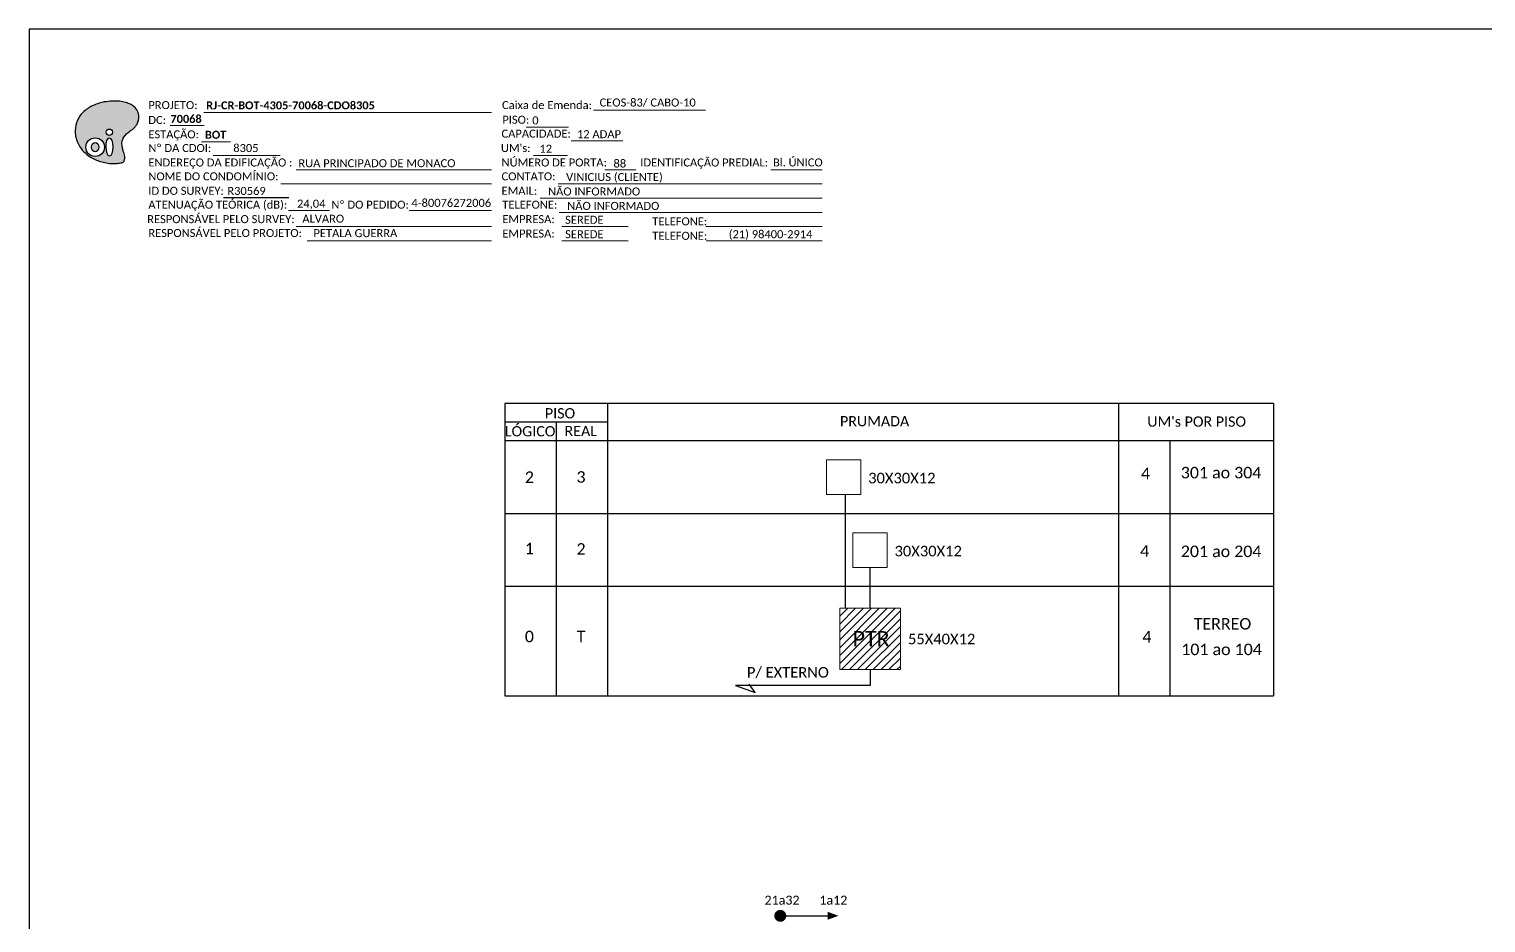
# Model space of a CAD drawing. Extents: x -4 to 837, y 1 to 595.
# Drawn here: x -3.8 to 322.6, y 394.9 to 595.3 of the extents above; entities that cross this region are included whole.
import ezdxf
from ezdxf.enums import TextEntityAlignment as Align

# ---------------------------------------------------------------- set-up
doc = ezdxf.new("R2010")
doc.units = 0
doc.layers.add('SETA', color=7, linetype='Continuous')
doc.styles.add('WMF-Calibri0', font='calibri.ttf')
doc.styles.add('WMF-Calibri1', font='calibrib.ttf')

# ---------------------------------------------------------------- blocks, each defined once
blk = doc.blocks.new('OI')
h = blk.add_hatch(color=40)
edge = h.paths.add_edge_path()
edge.add_spline(control_points=[(4.35, -0.67), (3.92, -0.99), (3.26, -1.5), (2.81, -2.59), (2.9, -3.5), (3.06, -4.27), (3.31, -4.85), (3.37, -5.39), (3.4, -5.88), (3.2, -6.4), (2.54, -6.61), (1.65, -6.63), (0.55, -6.67), (-0.56, -6.42), (-1.61, -6.14), (-2.77, -5.61), (-3.92, -4.77), (-4.89, -3.7), (-5.34, -2.65), (-5.6, -1.94), (-5.85, -0.96), (-5.71, 0.47), (-5.1, 2.02), (-4.14, 3.02), (-3.3, 3.61), (-2.37, 4.16), (-1.36, 4.44), (-0.56, 4.7), (0.79, 4.85), (2.24, 4.97), (3.79, 4.57), (4.67, 4.21), (5.44, 3.65), (5.76, 2.99), (6.03, 2.21), (6.01, 1.46), (5.72, 0.64), (5.31, 0.08), (4.88, -0.38), (4.51, -0.55), (4.35, -0.67)], knot_values=[0, 0, 0, 0, 1.60434, 2.417191, 3.427595, 4.282808, 4.776746, 5.304182, 5.888771, 6.258406, 6.858137, 7.79129, 8.986195, 10.124242, 11.187857, 12.242908, 13.953784, 15.414161, 16.515391, 17.349188, 17.675853, 19.552021, 21.515531, 22.568638, 23.63245, 24.621084, 25.782718, 26.745347, 27.142653, 29.870543, 31.004649, 31.921532, 32.709589, 33.801391, 34.042471, 35.192333, 35.971461, 36.628871, 37.254359, 37.836911, 37.836911, 37.836911, 37.836911], degree=3, periodic=0)
h.paths.add_polyline_path([(1.13, -0.87, -1), (-0.04, -0.87, -1)], flags=16)
edge = h.paths.add_edge_path(flags=16)
edge.add_ellipse((0.56, -3.59), major_axis=(-0.02, 1.71), ratio=0.361305, start_angle=0, end_angle=360)
h.paths.add_polyline_path([(-0.36, -3.62, -1), (-3.8, -3.62, -1)], flags=16)
edge = h.paths.add_edge_path(flags=0)
edge.add_ellipse((-2.08, -3.62), major_axis=(0, 0.885), ratio=0.758294, start_angle=0, end_angle=360)
at = {"color": 40}
for centre, radius in [((-2.08, -3.62), 1.72), ((0.54, -0.87), 0.587)]:
    blk.add_circle(centre, radius, dxfattribs=at)
blk.add_ellipse((0.56, -3.59), major_axis=(-0.02, 1.71), ratio=0.361305, dxfattribs=at)
blk.add_ellipse((-2.08, -3.62), major_axis=(0, 0.885), ratio=0.758294, start_param=-3.141592653589792, end_param=3.141592653589792, dxfattribs=at)
at = {"color": 40, "start_tangent": (-0.800898, -0.598801), "end_tangent": (-0.800898, -0.598801)}
blk.add_spline([(4.35, -0.67), (3.2, -1.78), (2.9, -2.54), (2.92, -3.55), (3.12, -4.38), (3.28, -4.85), (3.37, -5.37), (3.35, -5.95), (3.2, -6.29), (2.66, -6.55), (1.73, -6.63), (0.54, -6.62), (-0.58, -6.41), (-1.6, -6.11), (-2.56, -5.67), (-3.95, -4.67), (-4.89, -3.56), (-5.37, -2.56), (-5.64, -1.78), (-5.72, -1.46), (-5.63, 0.42), (-4.84, 2.22), (-4.13, 2.99), (-3.27, 3.62), (-2.4, 4.09), (-1.3, 4.47), (-0.37, 4.72), (0.02, 4.77), (2.75, 4.8), (3.85, 4.53), (4.69, 4.16), (5.31, 3.68), (5.85, 2.73), (5.93, 2.5), (5.94, 1.35), (5.67, 0.62), (5.29, 0.08), (4.84, -0.36), (4.35, -0.67)], degree=3, dxfattribs=at)

msp = doc.modelspace()

# ---------------------------------------------------------------- hatches: boundary and pattern name
h = msp.add_hatch()
h.set_pattern_fill('ANSI31', color=1, scale=10, style=0)
h.set_pattern_definition([(45, (-433.7957, 67.6916), (-0.8838835, 0.8838835), [])])
h.paths.add_polyline_path([(177.82, 451.66), (191.39, 451.66), (191.39, 465.41), (177.82, 465.41)])
h.paths.add_polyline_path([(179.83, 456.01), (189.91, 456.01), (189.91, 461.16), (179.83, 461.16)], flags=24)

# ---------------------------------------------------------------- linework, layer by layer
for p, q in [((837.17, 595.26), (-3.83, 595.26)), ((-3.83, 595.26), (-3.83, 1.26))]:
    msp.add_line(p, q)
at = {"color": 3}
for p, q in [((179.1, 465.41), (179.1, 490.91)), ((184.6, 465.41), (184.6, 474.54))]:
    msp.add_line(p, q, dxfattribs=at)
at = {"color": 7, "lineweight": 0}
for points in [[(35.28, 576.58), (99.75, 576.58)], [(122.59, 577.07), (147.72, 577.07)], [(27.8, 573.66), (35.36, 573.66)], [(107.55, 573.3), (117.03, 573.3)], [(34.76, 570.02), (41.31, 570.02)], [(117.59, 570.19), (129.21, 570.19)], [(37.42, 566.95), (52.38, 566.95)], [(109.15, 566.95), (116.82, 566.95)], [(55.99, 563.71), (99.75, 563.71)], [(125.18, 563.71), (132.12, 563.71)], [(162.35, 563.71), (173.85, 563.71)], [(52.58, 560.6), (99.75, 560.6)], [(114.71, 560.6), (173.87, 560.6)], [(110.67, 557.36), (173.87, 557.36)], [(54.28, 554.57), (63.46, 554.57)], [(81.34, 554.57), (99.77, 554.57)], [(114.96, 554.13), (173.87, 554.13)], [(55.99, 551.02), (99.75, 551.02)], [(115.56, 551.02), (130.36, 551.02)], [(147.81, 551.02), (173.87, 551.02)], [(58.48, 547.78), (99.75, 547.78)], [(115.56, 547.78), (130.36, 547.78)], [(147.84, 547.78), (173.87, 547.78)]]:
    msp.add_lwpolyline(points, dxfattribs=at)
at = {"color": 7}
msp.add_lwpolyline([(39.74, 557.54), (54.35, 557.54)], dxfattribs=at)
at = {"color": 0}
for points in [[(274.98, 511.29), (102.72, 511.29)], [(125.87, 507.17), (102.72, 507.17)]]:
    msp.add_lwpolyline(points, dxfattribs=at)
for points in [[(102.72, 511.29), (102.72, 445.77)], [(125.87, 445.77), (125.87, 511.29)], [(240.26, 511.29), (240.26, 445.77)], [(274.98, 511.29), (274.98, 445.77)], [(114.29, 507.17), (114.29, 445.77)], [(102.72, 503.06), (274.98, 503.06)], [(251.83, 445.77), (251.83, 503.06)], [(102.72, 486.69), (274.98, 486.69)], [(102.72, 470.34), (274.98, 470.34)], [(102.72, 445.77), (274.98, 445.77)]]:
    msp.add_lwpolyline(points)
at = {"lineweight": 0}
for points in [[(182.52, 498.68), (174.86, 498.68), (174.86, 490.91), (182.52, 490.91)], [(188.42, 482.31), (180.76, 482.31), (180.76, 474.54), (188.42, 474.54)]]:
    msp.add_lwpolyline(points, close=True, dxfattribs=at)
at = {"color": 1, "lineweight": 0}
msp.add_lwpolyline([(177.82, 465.41), (191.39, 465.41), (191.39, 451.66), (177.82, 451.66)], close=True, dxfattribs=at)
at = {"color": 1}
for points in [[(184.61, 451.66), (184.61, 448.13), (154.47, 448.13)], [(154.47, 448.13), (158.88, 446.54)], [(158.88, 446.54), (157.48, 448.37)]]:
    msp.add_lwpolyline(points, dxfattribs=at)
at = {"color": 7, "const_width": 1.34}
msp.add_lwpolyline([(163.81, 396.46, 1), (165.15, 396.46, 1)], format="xyb", close=True, dxfattribs=at)
at = {"layer": 'SETA', "color": 7}
msp.add_lwpolyline([(164.48, 396.46), (175.99, 396.46)], dxfattribs=at)
msp.add_solid([(175.07, 397.37), (177.52, 396.47), (175.07, 395.58)], dxfattribs=at)

# ---------------------------------------------------------------- block references
at = {"color": 7, "xscale": 1.213923925163967, "yscale": 1.213923925163967, "zscale": 1.213923925163967, "rotation": 0.1532896023949059}
msp.add_blockref('OI', (13.47, 573.2), dxfattribs=at)

# ---------------------------------------------------------------- texts
at = {"color": 7, "lineweight": 0, "style": 'WMF-Calibri0'}
for s, height, p in [('PROJETO:', 1.793, (22.88, 577.33)), ('Caixa de Emenda:', 1.7927, (102.13, 577.33)), ('CEOS-83/ CABO-10', 1.7927, (123.99, 577.91)), ('DC:', 1.793, (22.87, 573.99)), ('PISO:', 1.793, (102.2, 574.05)), ('0', 1.79, (108.9, 573.9)), ('ESTAÇÃO:', 1.793, (22.88, 570.77)), ('CAPACIDADE:', 1.7927, (102.02, 570.93)), (' 12 ADAP', 1.793, (118.29, 570.81)), ('Nº DA CDOI:', 1.7927, (22.88, 567.7)), ("UM's:", 1.793, (101.88, 567.7)), ('ENDEREÇO DA EDIFICAÇÃO :', 1.7927, (22.88, 564.46)), ('NÚMERO DE PORTA:', 1.7927, (102.02, 564.46)), ('IDENTIFICAÇÃO PREDIAL:', 1.7927, (133.11, 564.46)), ('NOME DO CONDOMÍNIO:', 1.7927, (22.88, 561.35)), ('CONTATO:', 1.793, (102.02, 561.35)), ('ID DO SURVEY:', 1.7927, (22.88, 558.11)), ('EMAIL:', 1.793, (102.02, 558.11)), ('ATENUAÇÃO TEÓRICA (dB):', 1.7927, (22.88, 555)), ('Nº DO PEDIDO:', 1.7927, (63.88, 555)), ('TELEFONE:', 1.793, (102.2, 555)), ('RESPONSÁVEL PELO SURVEY:', 1.7927, (22.63, 551.76)), ('EMPRESA:', 1.793, (102.2, 551.76)), ('TELEFONE:', 1.793, (135.79, 551.26)), ('RESPONSÁVEL PELO PROJETO:', 1.7927, (22.88, 548.65)), ('EMPRESA:', 1.793, (102.2, 548.53)), ('TELEFONE:', 1.793, (135.79, 548.02))]:
    msp.add_text(s, height=height, dxfattribs=at).set_placement(p)
at = {"color": 7}
for s, height, style, p in [('RJ-CR-BOT-4305-70068-CDO8305', 1.7927, 'WMF-Calibri1', (35.83, 577.27)), ('70068', 1.793, 'WMF-Calibri1', (27.83, 574.24)), ('BOT', 1.793, 'WMF-Calibri1', (35.56, 570.67)), ('12', 1.793, 'WMF-Calibri0', (110.5, 567.55)), ('RUA PRINCIPADO DE MONACO', 1.7927, 'WMF-Calibri0', (56.5, 564.3)), ('88', 1.793, 'WMF-Calibri0', (127.1, 564.23)), ('Bl. ÚNICO', 1.793, 'WMF-Calibri0', (162.84, 564.47)), ('VINICIUS (CLIENTE)', 1.7927, 'WMF-Calibri0', (116.49, 561.2)), ('R30569', 1.793, 'WMF-Calibri0', (40.58, 558.08)), ('NÃO INFORMADO', 1.7927, 'WMF-Calibri0', (112.45, 557.96)), ('24,04', 1.793, 'WMF-Calibri0', (56.2, 555.23)), ('4-80076272006', 1.7927, 'WMF-Calibri0', (81.84, 555.41)), ('NÃO INFORMADO', 1.7927, 'WMF-Calibri0', (116.74, 554.73)), ('ALVARO', 1.793, 'WMF-Calibri0', (57.39, 551.86)), ('SEREDE', 1.793, 'WMF-Calibri0', (116.27, 551.61)), ('PETALA GUERRA', 1.7927, 'WMF-Calibri0', (59.88, 548.62)), ('SEREDE', 1.793, 'WMF-Calibri0', (116.27, 548.38)), ('(21) 98400-2914', 1.7927, 'WMF-Calibri0', (152.93, 548.38)), ('30X30X12', 2.373, 'WMF-Calibri0', (184.17, 493.42)), ('30X30X12', 2.373, 'WMF-Calibri0', (190.08, 477.05)), ('PTR', 3.433, 'WMF-Calibri0', (180.69, 456.88)), ('55X40X12', 2.373, 'WMF-Calibri0', (193.09, 457.34)), ('P/ EXTERNO', 2.373, 'WMF-Calibri0', (157, 449.87))]:
    msp.add_text(s, height=height, dxfattribs=dict(at, style=style)).set_placement(p)
at = {"color": 7, "style": 'WMF-Calibri0'}
msp.add_text('8305', height=1.793, dxfattribs=at).set_placement((44.74, 567.7), align=Align.CENTER)
at = {"color": 0, "style": 'WMF-Calibri0'}
for s, p in [('     PISO', (107.68, 507.98)), ('  LÓGICO', (101.14, 503.95)), ('    REAL', (112.9, 504.01)), ('PRUMADA', (177.86, 506.21)), ("UM's POR PISO", (246.71, 506.12))]:
    msp.add_text(s, height=2.3, dxfattribs=at).set_placement(p)
at = {"color": 7, "linetype": 'Continuous', "style": 'WMF-Calibri0'}
for s, p in [('301 ao 304', (254.22, 494.54)), ('201 ao 204', (254.23, 476.89)), ('TERREO', (257.11, 460.65)), ('101 ao 104', (254.32, 454.91))]:
    msp.add_text(s, height=2.575, dxfattribs=at).set_placement(p)
at = {"color": 7, "char_height": 2.0084, "width": 33.9533, "attachment_point": 5}
for s, insert in [('{\\fCalibri|b0|i0|c0|p34;\\C7;21a32}', (164.87, 399.97)), ('{\\fCalibri|b0|i0|c0|p34;\\C7;1a12}', (176.37, 399.97))]:
    msp.add_mtext(s, dxfattribs=dict(at, insert=insert))
at = {"color": 7, "linetype": 'Continuous', "style": 'WMF-Calibri0', "flags": 4}
for tag, p in [('3', (119.83, 494.85)), ('4', (246.32, 495.63)), ('2', (108.26, 494.81)), ('1', (108.26, 478.83)), ('2', (119.83, 478.72)), ('4', (246.12, 478.27)), ('0', (108.26, 459.09)), ('T', (119.83, 459.09)), ('4', (246.63, 459.01))]:
    msp.add_attdef(tag, text='XX', height=2.575, dxfattribs=at).set_placement(p, align=Align.MIDDLE_CENTER)

doc.saveas('drawing.dxf')
